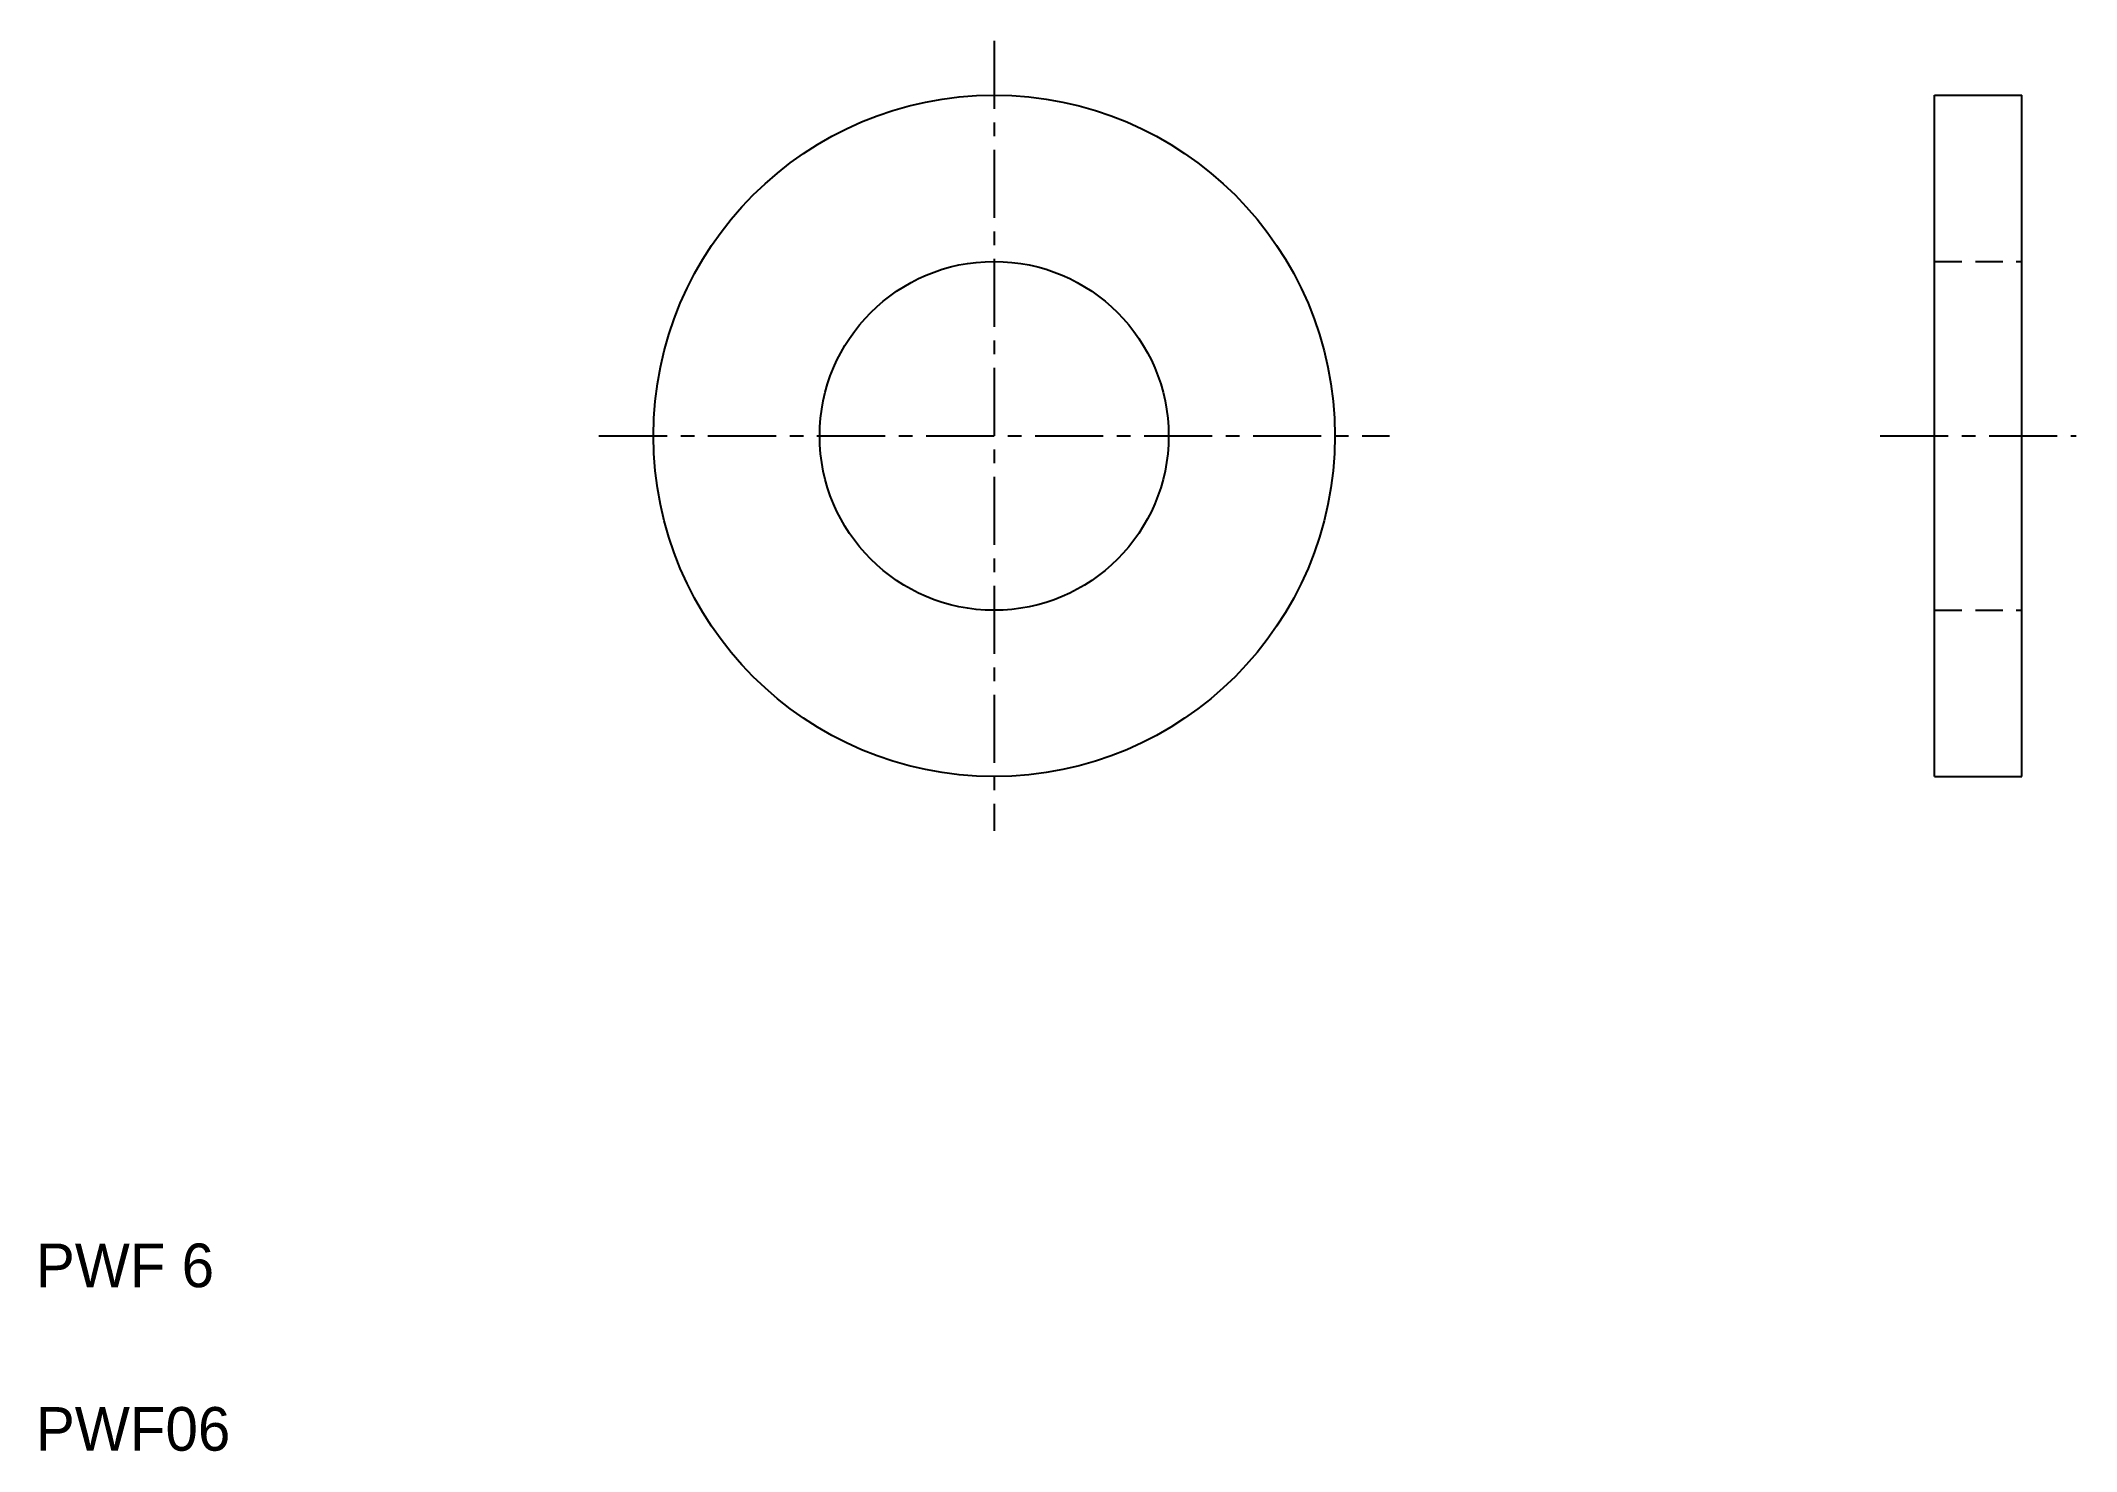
# Model space of a CAD drawing. Extents: x 2.1 to 39.4, y 2 to 27.9.
import ezdxf

# ---------------------------------------------------------------- set-up
doc = ezdxf.new("R2010")
doc.units = 0
doc.linetypes.add('CENTER', pattern=[2, 1.25, -0.25, 0.25, -0.25])
doc.linetypes.add('DASHED', pattern=[0.75, 0.5, -0.25])
doc.layers.get('0').update_dxf_attribs({"linetype": 'CONTINUOUS'})
doc.layers.add('CENTER', color=1, linetype='CENTER')

msp = doc.modelspace()

# ---------------------------------------------------------------- linework, layer by layer
at = {"color": 7, "linetype": 'CONTINUOUS'}
for p, q in [((36.831, 14.37), (36.831, 26.87)), ((36.831, 26.87), (38.431, 26.87)), ((38.431, 14.37), (38.431, 26.87)), ((36.831, 14.37), (38.431, 14.37))]:
    msp.add_line(p, q, dxfattribs=at)
at = {"color": 3, "linetype": 'DASHED'}
for p, q in [((36.831, 23.82), (38.431, 23.82)), ((36.831, 17.42), (38.431, 17.42))]:
    msp.add_line(p, q, dxfattribs=at)
at = {"color": 7, "linetype": 'CONTINUOUS'}
for radius in [6.25, 3.2]:
    msp.add_circle((19.579, 20.62), radius, dxfattribs=at)
at = {"layer": 'CENTER', "color": 1, "linetype": 'CENTER'}
for p, q in [((19.579, 27.87), (19.579, 13.37)), ((12.329, 20.62), (26.829, 20.62)), ((35.831, 20.62), (39.431, 20.62))]:
    msp.add_line(p, q, dxfattribs=at)

# ---------------------------------------------------------------- texts
at = {"color": 7, "linetype": 'CONTINUOUS'}
for s, p in [('PWF 6', (2, 5)), ('PWF06', (2, 2))]:
    msp.add_text(s, height=0.8, dxfattribs=at).set_placement(p)

doc.saveas('drawing.dxf')
